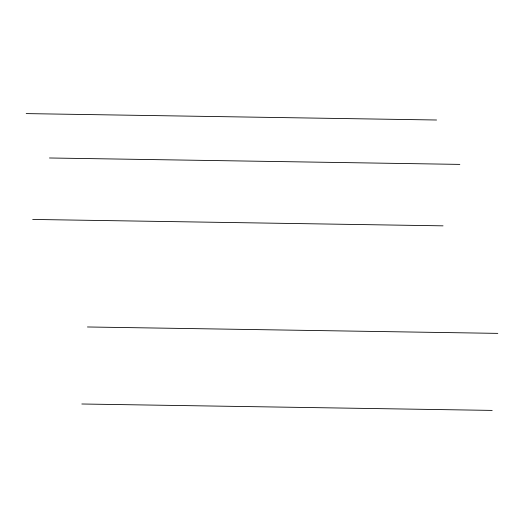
<?xml version="1.0" encoding="UTF-8"?>
<svg xmlns="http://www.w3.org/2000/svg" width="524" height="524" viewBox="0 0 524 524"><rect width="100%" height="100%" fill="white"/><g stroke="black" fill="none" stroke-linecap="round" stroke-linejoin="round"><path stroke-width="0.79" d="M26.2 113.597L436.558 120.003M49.472 157.979L459.83 164.392M32.684 219.438L443.035 225.844M87.443 326.969L497.8 333.375M81.829 403.997L492.187 410.403"/></g></svg>
